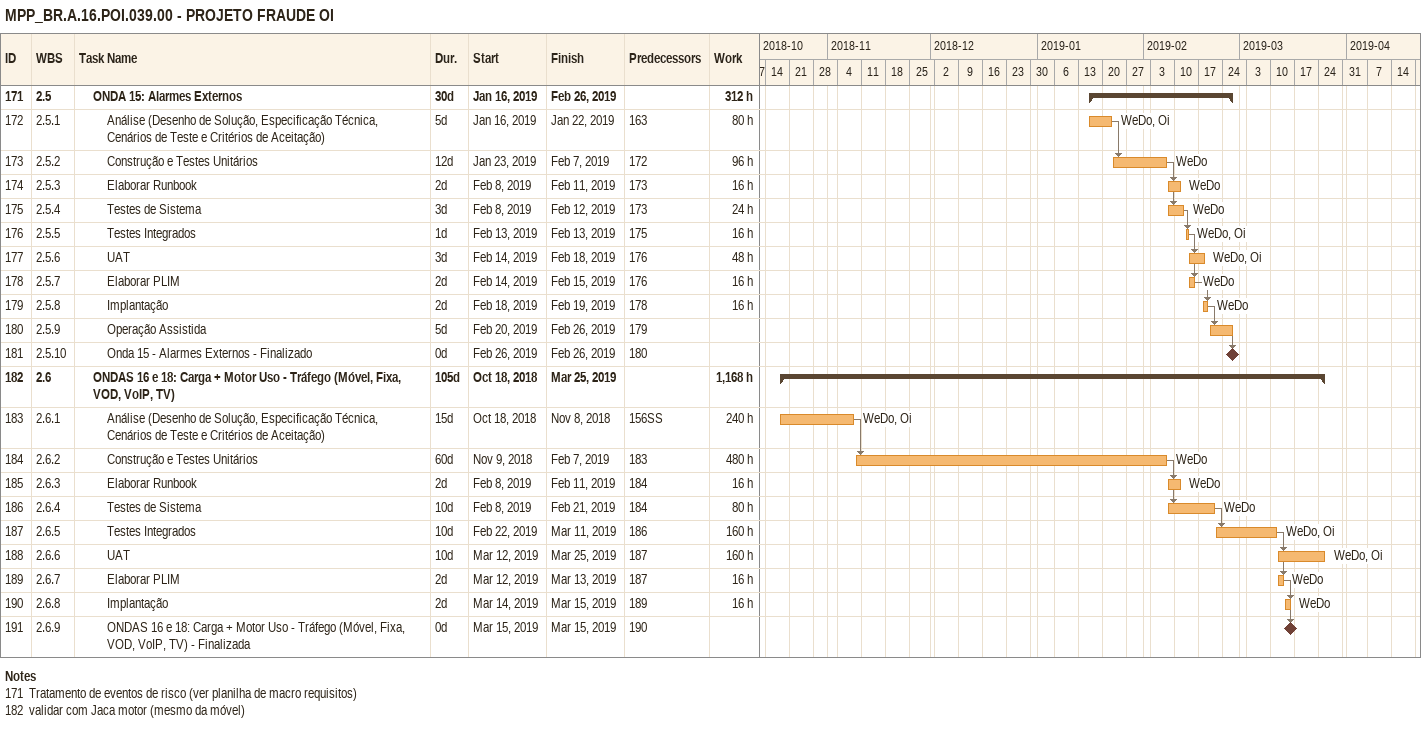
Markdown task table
MPP_BR.A.16.POI.039.00 - PROJETO FRAUDE OI

| ID | WBS | Task | Duration | Start | Finish | Predecessors | Resources | Work (h) |
|---|---|---|---|---|---|---|---|---|
| 171 | 2.5 | **ONDA 15: Alarmes Externos** | 30d | 2019-01-16 | 2019-02-26 |  |  | 312 |
| 172 | 2.5.1 | Análise (Desenho de Solução, Especificação Técnica, Cenários de Teste e Critérios de Aceitação) | 5d | 2019-01-16 | 2019-01-22 | 163 | WeDo, Oi | 80 |
| 173 | 2.5.2 | Construção e Testes Unitários | 12d | 2019-01-23 | 2019-02-07 | 172 | WeDo | 96 |
| 174 | 2.5.3 | Elaborar Runbook | 2d | 2019-02-08 | 2019-02-11 | 173 | WeDo | 16 |
| 175 | 2.5.4 | Testes de Sistema | 3d | 2019-02-08 | 2019-02-12 | 173 | WeDo | 24 |
| 176 | 2.5.5 | Testes Integrados | 1d | 2019-02-13 | 2019-02-13 | 175 | WeDo, Oi | 16 |
| 177 | 2.5.6 | UAT | 3d | 2019-02-14 | 2019-02-18 | 176 | WeDo, Oi | 48 |
| 178 | 2.5.7 | Elaborar PLIM | 2d | 2019-02-14 | 2019-02-15 | 176 | WeDo | 16 |
| 179 | 2.5.8 | Implantação | 2d | 2019-02-18 | 2019-02-19 | 178 | WeDo | 16 |
| 180 | 2.5.9 | Operação Assistida | 5d | 2019-02-20 | 2019-02-26 | 179 |  |  |
| 181 | 2.5.10 | Onda 15 - Alarmes Externos - Finalizado | 0d | 2019-02-26 | 2019-02-26 | 180 |  |  |
| 182 | 2.6 | **ONDAS 16 e 18: Carga + Motor Uso - Tráfego (Móvel, Fixa, VOD, VoIP, TV)** | 105d | 2018-10-18 | 2019-03-25 |  |  | 1168 |
| 183 | 2.6.1 | Análise (Desenho de Solução, Especificação Técnica, Cenários de Teste e Critérios de Aceitação) | 15d | 2018-10-18 | 2018-11-08 | 156SS | WeDo, Oi | 240 |
| 184 | 2.6.2 | Construção e Testes Unitários | 60d | 2018-11-09 | 2019-02-07 | 183 | WeDo | 480 |
| 185 | 2.6.3 | Elaborar Runbook | 2d | 2019-02-08 | 2019-02-11 | 184 | WeDo | 16 |
| 186 | 2.6.4 | Testes de Sistema | 10d | 2019-02-08 | 2019-02-21 | 184 | WeDo | 80 |
| 187 | 2.6.5 | Testes Integrados | 10d | 2019-02-22 | 2019-03-11 | 186 | WeDo, Oi | 160 |
| 188 | 2.6.6 | UAT | 10d | 2019-03-12 | 2019-03-25 | 187 | WeDo, Oi | 160 |
| 189 | 2.6.7 | Elaborar PLIM | 2d | 2019-03-12 | 2019-03-13 | 187 | WeDo | 16 |
| 190 | 2.6.8 | Implantação | 2d | 2019-03-14 | 2019-03-15 | 189 | WeDo | 16 |
| 191 | 2.6.9 | ONDAS 16 e 18: Carga + Motor Uso - Tráfego (Móvel, Fixa, VOD, VoIP, TV) - Finalizada | 0d | 2019-03-15 | 2019-03-15 | 190 |  |  |

Notes
- 171: Tratamento de eventos de risco (ver planilha de macro requisitos)
- 182: validar com Jaca motor (mesmo da móvel)
